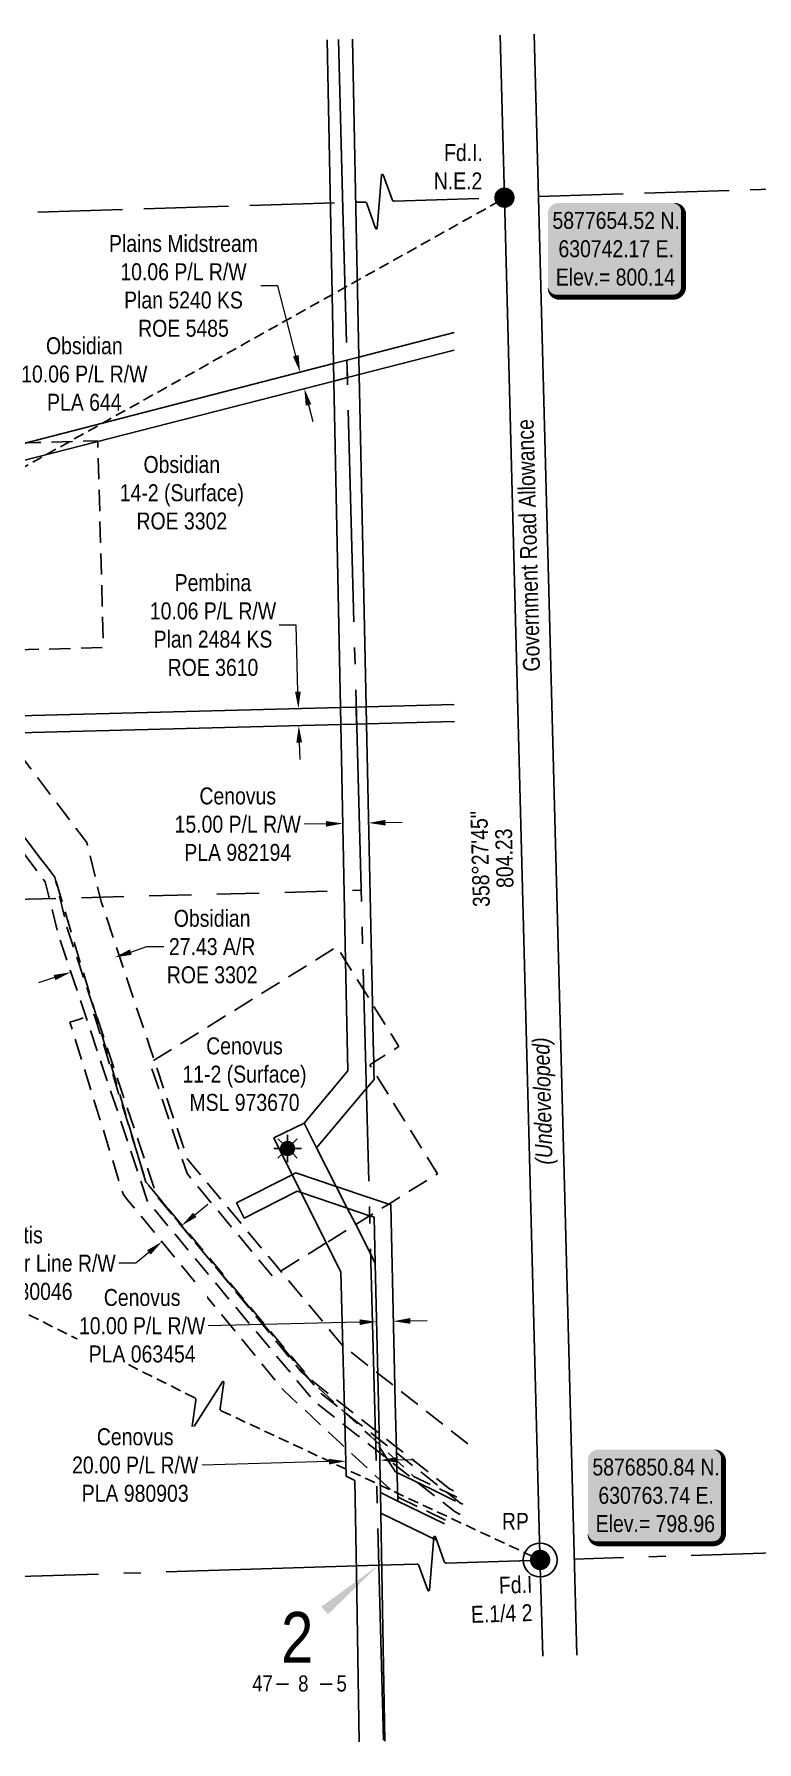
# Model space of a CAD drawing. Extents: x 629064 to 631859, y 5876700 to 5878473.
# Drawn here: x 629756 to 630183, y 5876721 to 5877729 of the extents above; entities that cross this region are included whole.
import ezdxf
from ezdxf.enums import TextEntityAlignment as Align

# ---------------------------------------------------------------- set-up
doc = ezdxf.new("R2010")
doc.units = 0
doc.header["$LTSCALE"] = 5
doc.header["$PDSIZE"] = 0.5
for name, pattern in [('foc-ACCESSROAD', [3.75, 2.5, -1.25]), ('foc-FLOWLINE', [3.75, 2.5, -1.25]), ('foc-LSD', [8, 5, -3]), ('foc-QUARTERLINE', [33, 25, -3, 2, -3]), ('foc-TIELINE', [1.875, 1.25, -0.625]), ('foc-UNSURVEYED', [12.5, 10, -2.5])]:
    doc.linetypes.add(name, pattern=pattern)
doc.layers.get('Defpoints').update_dxf_attribs({"color": 9})
for name, color, linetype in [('10', 1, 'Continuous'), ('35', 37, 'Continuous'), ('9', 3, 'Continuous'), ('C-WS', 13, 'foc-ACCESSROAD'), ('C-WS-S', 8, 'Continuous'), ('DETAIL-T', 7, 'Continuous'), ('F-EZE', 190, 'foc-FLOWLINE'), ('F-RW', 190, 'Continuous'), ('F-WS', 190, 'foc-ACCESSROAD'), ('L-BD', 7, 'Continuous'), ('L-MON', 1, 'Continuous'), ('L-QSEC', 8, 'foc-QUARTERLINE'), ('L-ROAD-T', 7, 'Continuous'), ('L-SEC', 7, 'Continuous'), ('L-SECLBL', 7, 'Continuous'), ('L-SECQ', 8, 'foc-QUARTERLINE'), ('L-SECTION-LSD', 7, 'foc-LSD'), ('L-TIE', 7, 'foc-TIELINE'), ('L-USEC', 7, 'foc-UNSURVEYED')]:
    doc.layers.add(name, color=color, linetype=linetype)
for name, color, linetype, lineweight in [('C-AR-T', 13, 'Continuous', 9), ('F-EZE-T', 190, 'Continuous', 9), ('F-RW-T', 190, 'Continuous', 9), ('T-TEXT', 48, 'Continuous', 18)]:
    doc.layers.add(name, color=color, linetype=linetype, lineweight=lineweight)
doc.styles.add('80', font='ARIALN.TTF', dxfattribs={"height": 10})
doc.styles.add('80CG', font='ARIALN.TTF', dxfattribs={"height": 10})
doc.styles.add('80L', font='ARIALN.TTF', dxfattribs={"height": 10})
doc.styles.add('80LS', font='ARIALNI.TTF', dxfattribs={"height": 10})
doc.styles.add('SIMPLEX', font='ARIALN.TTF')
doc.dimstyles.new('Compass 5 000', dxfattribs={"dimscale": 5, "dimtxt": 9, "dimasz": 2, "dimexe": 0.2, "dimexo": 0.0625, "dimgap": 0.5, "dimtad": 0, "dimtih": 1, "dimtoh": 1, "dimzin": 0, "dimdsep": 46, "dimtxsty": '80CG', "dimcen": 0.1, "dimse1": 1, "dimse2": 1, "dimclrd": 256, "dimclrt": 256, "dimaunit": 1, "dimadec": 4, "dimazin": 0, "dimtfac": 0.06, "dimtofl": 0, "dimtmove": 0, "dimatfit": 1, "dimfxl": 0.2, "dimtolj": 1, "dimtzin": 0, "dimlwd": -1, "dimarcsym": 0})

# ---------------------------------------------------------------- blocks, each defined once
blk = doc.blocks.new('L-SECLBL')
at = {"layer": '9', "color": 7}
for p, q in [((-5.1, -27.8), (-12.3, -27.8)), ((20.7, -27.8), (13.5, -27.8))]:
    blk.add_line(p, q, dxfattribs=at)
at = {"layer": '10', "color": 2, "style": 'SIMPLEX'}
blk.add_attdef('SEC', text='', height=30, dxfattribs=at).set_placement((0, 0), align=Align.MIDDLE)
at = {"layer": '10', "color": 5, "style": '80L'}
blk.add_attdef('TWP', text='', height=9.5, dxfattribs=at).set_placement((-14.4, -27.4), align=Align.MIDDLE_RIGHT)
blk.add_attdef('RGE', text='', height=9.5, dxfattribs=at).set_placement((3.6, -27.4), align=Align.MIDDLE_CENTER)
blk.add_attdef('MER', text='', height=9.5, dxfattribs=at).set_placement((23.2, -27.4), align=Align.MIDDLE_LEFT)
blk = doc.blocks.new('*D414')
at = {"layer": 'Defpoints', "color": 0, "transparency": 16777216}
for p in [(629831.8, 5877016.3), (629855.3, 5877011.3), (629843.7, 5877001.8)]:
    blk.add_point(p, dxfattribs=at)
at = {"layer": 'F-EZE-T', "transparency": 16777216}
for p, q in [((629851.1, 5877032.2), (629858.9, 5877038.5)), ((629824, 5877010), (629816.3, 5877003.6)), ((629816.3, 5877003.6), (629806.3, 5877003.6))]:
    blk.add_line(p, q, dxfattribs=at)
for points in [[(629850.1, 5877033.4), (629852.2, 5877030.9), (629843.4, 5877025.8)], [(629823, 5877011.3), (629825.1, 5877008.7), (629831.8, 5877016.3)]]:
    blk.add_solid(points, dxfattribs=at)
at = {"layer": 'F-EZE-T', "transparency": 16777216, "insert": (629747.2, 5877003.6), "char_height": 10, "attachment_point": 5, "style": '80CG', "bg_fill": 3, "box_fill_scale": 1.1, "bg_fill_color": 256, "bg_fill_true_color": 13158600, "bg_fill_transparency": 0}
blk.add_mtext('\\A1;Fortis\\P15.00 Power Line R/W\\PEZE 230046', dxfattribs=at)
blk = doc.blocks.new('GAS')
h = blk.add_hatch(color=255)
h.dxf.hatch_style = 1
edge = h.paths.add_edge_path()
edge.add_arc((0, 0), 0.9, 0, 360)
for p, q in [((-0.81, 0), (-1.62, 0)), ((-0.57, 0.57), (-1.14, 1.14)), ((0, 0.81), (0, 1.62)), ((0.57, 0.57), (1.14, 1.14)), ((1.62, 0), (0.81, 0)), ((-0.57, -0.57), (-1.14, -1.14)), ((0, -0.81), (0, -1.62)), ((1.14, -1.14), (0.57, -0.57))]:
    blk.add_line(p, q)
blk.add_circle((0, 0), 0.8)
blk = doc.blocks.new('*D416')
at = {"layer": 'C-AR-T', "transparency": 16777216}
for p, q in [((629706.9, 5877529.2), (629696.9, 5877529.4)), ((629736.9, 5877528.4), (629746.9, 5877528.2))]:
    blk.add_line(p, q, dxfattribs=at)
for points in [[(629706.9, 5877530.8), (629706.8, 5877527.5), (629716.9, 5877528.9)], [(629737, 5877530.1), (629736.9, 5877526.8), (629726.9, 5877528.7)]]:
    blk.add_solid(points, dxfattribs=at)
at = {"layer": 'Defpoints', "color": 0, "transparency": 16777216}
for p in [(629717.5, 5877552.7), (629727.5, 5877552.4), (629726.9, 5877528.7)]:
    blk.add_point(p, dxfattribs=at)
at = {"layer": 'C-AR-T', "transparency": 16777216, "insert": (629786, 5877528.2), "char_height": 10, "attachment_point": 5, "style": '80CG'}
blk.add_mtext('\\A1;Obsidian\\P10.06 P/L R/W\\PPLA 644', dxfattribs=at)
blk = doc.blocks.new('*D417')
at = {"layer": 'Defpoints', "color": 0, "transparency": 16777216}
for p in [(629958.4, 5876969.1), (629959.1, 5876941.5), (629969, 5876941.7)]:
    blk.add_point(p, dxfattribs=at)
at = {"layer": 'F-RW-T', "transparency": 16777216}
for p, q in [((629948.4, 5876968.9), (629859.1, 5876966.7)), ((629978.3, 5876969.6), (629988.3, 5876969.8))]:
    blk.add_line(p, q, dxfattribs=at)
for points in [[(629948.4, 5876970.5), (629948.5, 5876967.2), (629958.4, 5876969.1)], [(629978.3, 5876971.3), (629978.4, 5876967.9), (629968.3, 5876969.4)]]:
    blk.add_solid(points, dxfattribs=at)
at = {"layer": 'F-RW-T', "transparency": 16777216, "insert": (629820.1, 5876966.7), "char_height": 10, "attachment_point": 5, "style": '80CG', "bg_fill": 3, "box_fill_scale": 1.1, "bg_fill_color": 256, "bg_fill_true_color": 13158600, "bg_fill_transparency": 0}
blk.add_mtext('\\A1;Cenovus\\P10.00 P/L R/W\\PPLA 063454', dxfattribs=at)
blk = doc.blocks.new('*D418')
at = {"layer": 'Defpoints', "color": 0, "transparency": 16777216}
for p in [(629938.7, 5876946.9), (629959, 5876947.5), (629940.3, 5876886.8)]:
    blk.add_point(p, dxfattribs=at)
at = {"layer": 'F-RW-T', "transparency": 16777216}
for p, q in [((629930.3, 5876886.6), (629855.6, 5876884.5)), ((629970.6, 5876887.6), (629980.6, 5876887.9))]:
    blk.add_line(p, q, dxfattribs=at)
for points in [[(629930.2, 5876888.2), (629930.3, 5876884.9), (629940.3, 5876886.8)], [(629970.5, 5876889.3), (629970.6, 5876886), (629960.6, 5876887.4)]]:
    blk.add_solid(points, dxfattribs=at)
at = {"layer": 'F-RW-T', "transparency": 16777216, "insert": (629816, 5876884.5), "char_height": 10, "attachment_point": 5, "style": '80CG', "bg_fill": 3, "box_fill_scale": 1.1, "bg_fill_color": 256, "bg_fill_true_color": 13158600, "bg_fill_transparency": 0}
blk.add_mtext('\\A1;Cenovus\\P20.00 P/L R/W\\PPLA 980903', dxfattribs=at)
blk = doc.blocks.new('*D420')
at = {"layer": 'Defpoints', "color": 0, "transparency": 16777216}
for p in [(629938.6, 5877263.1), (629938.7, 5877258.7), (629953.7, 5877259)]:
    blk.add_point(p, dxfattribs=at)
at = {"layer": 'F-RW-T', "transparency": 16777216}
for p, q in [((629928.6, 5877262.9), (629915.6, 5877262.6)), ((629963.6, 5877263.6), (629973.6, 5877263.8))]:
    blk.add_line(p, q, dxfattribs=at)
for points in [[(629928.5, 5877264.5), (629928.6, 5877261.2), (629938.6, 5877263.1)], [(629963.6, 5877265.2), (629963.7, 5877261.9), (629953.6, 5877263.4)]]:
    blk.add_solid(points, dxfattribs=at)
at = {"layer": 'F-RW-T', "transparency": 16777216, "insert": (629876.5, 5877262.6), "char_height": 10, "attachment_point": 5, "style": '80CG'}
blk.add_mtext('\\A1;Cenovus\\P15.00 P/L R/W\\PPLA 982194', dxfattribs=at)
blk = doc.blocks.new('*D423')
at = {"layer": 'C-AR-T', "transparency": 16777216}
for p, q in [((629813.4, 5877187.2), (629822.9, 5877190.4)), ((629822.9, 5877190.4), (629832.9, 5877190.4)), ((629768.4, 5877172.2), (629758.9, 5877169))]:
    blk.add_line(p, q, dxfattribs=at)
for points in [[(629812.9, 5877188.8), (629813.9, 5877185.6), (629803.9, 5877184.1)], [(629767.9, 5877173.7), (629768.9, 5877170.6), (629777.9, 5877175.3)]]:
    blk.add_solid(points, dxfattribs=at)
at = {"layer": 'Defpoints', "color": 0, "transparency": 16777216}
for p in [(629803.9, 5877184.1), (629803.9, 5877183.9), (629777.9, 5877175.2)]:
    blk.add_point(p, dxfattribs=at)
at = {"layer": 'C-AR-T', "transparency": 16777216, "insert": (629861.4, 5877190.4), "char_height": 10, "attachment_point": 5, "style": '80CG'}
blk.add_mtext('\\A1;Obsidian\\P27.43 A/R\\PROE 3302', dxfattribs=at)
blk = doc.blocks.new('*D424')
at = {"layer": 'Defpoints', "color": 0, "transparency": 16777216}
for p in [(629830.4, 5877328.7), (629912.3, 5877330.9), (629830.7, 5877318.7)]:
    blk.add_point(p, dxfattribs=at)
at = {"layer": 'F-RW-T', "transparency": 16777216}
for p, q in [((629911, 5877380.1), (629901, 5877380.1)), ((629912, 5877340.9), (629911, 5877380.1)), ((629912.8, 5877310.8), (629913.1, 5877300.8))]:
    blk.add_line(p, q, dxfattribs=at)
for points in [[(629913.7, 5877340.9), (629910.3, 5877340.8), (629912.3, 5877330.9)], [(629914.5, 5877310.9), (629911.1, 5877310.8), (629912.5, 5877320.8)]]:
    blk.add_solid(points, dxfattribs=at)
at = {"layer": 'F-RW-T', "transparency": 16777216, "insert": (629861.9, 5877380.1), "char_height": 10, "attachment_point": 5, "style": '80CG'}
blk.add_mtext('\\A1;Pembina\\P10.06 P/L R/W\\PPlan 2484 KS\\PROE 3610', dxfattribs=at)
blk = doc.blocks.new('*D425')
at = {"layer": 'Defpoints', "color": 0, "transparency": 16777216}
for p in [(629913.3, 5877529.4), (629899, 5877525.7), (629901.5, 5877516)]:
    blk.add_point(p, dxfattribs=at)
at = {"layer": 'F-RW-T', "transparency": 16777216}
for p, q in [((629900.1, 5877580.2), (629890.1, 5877580.2)), ((629910.8, 5877539), (629900.1, 5877580.2)), ((629918.3, 5877510), (629920.8, 5877500.3))]:
    blk.add_line(p, q, dxfattribs=at)
for points in [[(629912.4, 5877539.5), (629909.1, 5877538.6), (629913.3, 5877529.4)], [(629919.9, 5877510.4), (629916.6, 5877509.6), (629915.8, 5877519.7)]]:
    blk.add_solid(points, dxfattribs=at)
at = {"layer": 'F-RW-T', "transparency": 16777216, "insert": (629844.5, 5877580.2), "char_height": 10, "attachment_point": 5, "style": '80CG'}
blk.add_mtext('\\A1;Plains Midstream\\P10.06 P/L R/W\\PPlan 5240 KS\\PROE 5485', dxfattribs=at)
blk = doc.blocks.new('*U426')
at = {"layer": '35', "color": 3}
blk.add_circle((0, 0), 10, dxfattribs=at)
at = {"layer": '35', "color": 3, "style": '80'}
blk.add_attdef('RP_001', (6.3, -27.8), '', height=10, dxfattribs=at)
blk = doc.blocks.new('fdia')
at = {"color": 255, "const_width": 1}
blk.add_lwpolyline([(-0.5, 0, 1), (0.5, 0, 1)], format="xyb", close=True, dxfattribs=at)
blk = doc.blocks.new('Fdiaa')
blk.add_blockref('fdia', (0, 0))
blk = doc.blocks.new('fdib')
at = {"color": 1, "const_width": 1.6}
blk.add_lwpolyline([(-0.4, 0, 1), (0.4, 0, 1)], format="xyb", close=True, dxfattribs=at)
at = {"color": 1}
blk.add_circle((0, 0), 0.8, dxfattribs=at)
blk = doc.blocks.new('Fdibb')
blk.add_blockref('fdib', (0, 0))
blk = doc.blocks.new('fdicc')
for name in ['Fdibb', 'Fdiaa']:
    blk.add_blockref(name, (0, 0))
blk = doc.blocks.new('FDI')
blk.add_blockref('fdicc', (0, 0))
blk = doc.blocks.new('linebrk')
blk.add_lwpolyline([(0, 0.00175, -0.346152), (-0.00019, 0.0015), (-0.00314, 0.00055, 0.772575), (-0.00312, 0.00036), (0.00312, -0.00036, -0.772575), (0.00314, -0.00055), (0.00019, -0.0015, 0.346152), (0, -0.00175)], format="xyb")
blk = doc.blocks.new('*U466')
h = blk.add_hatch(color=254)
edge = h.paths.add_edge_path()
edge.add_line((-34, -28.5), (34, -28.5))
edge.add_arc((34, -22.5), 6, 270, 360)
edge.add_line((40, -22.5), (40, 21))
edge.add_arc((34, 21), 6, 0, 90)
edge.add_line((34, 27), (-34, 27))
edge.add_arc((-34, 21), 6, 90, 180)
edge.add_line((-40, 21), (-40, -22.5))
edge.add_arc((-34, -22.5), 6, 180, 270)
at = {"color": 1, "flags": 128}
blk.add_lwpolyline([(-34, -28.5, 3, 3, 0), (34, -28.5, 3, 3, 0.414214), (40, -22.5, 3, 3, 0), (40, 21, 3, 0, 0.414214), (34, 27, 0, 0, 0), (-34, 27, 0, 0, 0.414214), (-40, 21, 0, 0, 0), (-40, -22.5, 0, 3, 0.414214)], format="xyseb", close=True, dxfattribs=at)
blk.add_lwpolyline([(-31, -3.2, 0, 10, 0), (0, 0, 5, 5, 0)], format="xyseb", dxfattribs=at)
at = {"color": 1, "style": '80'}
blk.add_attdef('ENTER_TEXT_001', (-36, -5), '', height=10, dxfattribs=at)

msp = doc.modelspace()

# ---------------------------------------------------------------- linework, layer by layer
at = {"layer": 'C-WS', "flags": 128}
msp.add_lwpolyline([(630003.849, 5876869.434), (630001.506, 5876870.597), (629990.892, 5876878.926), (629970.411, 5876894.996), (629961.442, 5876902.033), (629960.372, 5876902.873), (629957.839, 5876904.86), (629939.784, 5876919.028), (629919.639, 5876934.835), (629822.351, 5877051.548), (629768.575, 5877231.362), (629698.33, 5877323.917), (629690.848, 5877333.777), (629672.196, 5877358.351), (629657.308, 5877332.902), (629651.334, 5877322.69), (629509.252, 5877079.824), (629516.432, 5877080.017), (629532.331, 5877080.444), (629535.606, 5876958.493), (629413.656, 5876955.219), (629410.381, 5877077.169), (629476.947, 5877078.957), (629478.749, 5877082.038), (629486.932, 5877096.025), (629619.043, 5877321.847), (629625.017, 5877332.06), (629642.948, 5877362.712), (629588.963, 5877361.261), (629578.912, 5877360.992), (629527.016, 5877359.598), (629524.561, 5877451.061), (629583.495, 5877452.643), (629625.146, 5877453.762), (629672.821, 5877455.043), (629672.529, 5877465.914), (629672.253, 5877476.221), (629672.003, 5877485.53), (629712.824, 5877486.627), (629716.112, 5877486.715), (629723.526, 5877486.914), (629727.188, 5877487.011), (629758.012, 5877487.84), (629793.953, 5877488.805), (629797.228, 5877366.855), (629726.802, 5877364.964), (629702.137, 5877364.302), (629724.638, 5877334.654), (629732.119, 5877324.797), (629764.934, 5877281.558), (629787.432, 5877251.915), (629795.999, 5877216.761), (629824.848, 5877130.565), (629846.749, 5877065.169), (629897.153, 5877004.664), (629938.826, 5876954.636), (629956.906, 5876940.48), (629959.517, 5876938.43), (629969.591, 5876930.526), (630015.808, 5876894.262)], dxfattribs=at)
at = {"layer": 'F-EZE', "flags": 128}
for points in [[(630007.659, 5876855.43), (630004.69, 5876856.903), (629977.06, 5876878.584), (629966.973, 5876886.499), (629964.503, 5876888.438), (629946.455, 5876902.599), (629921.824, 5876921.927), (629823.389, 5877040.016), (629770.198, 5877198.941), (629762.949, 5877228.685), (629697.278, 5877315.214), (629704.787, 5877315.409), (629768.575, 5877231.362), (629776.064, 5877200.634), (629828.809, 5877043.04), (629926.096, 5876926.327), (629946.242, 5876910.52), (629964.296, 5876896.353), (629966.829, 5876894.365), (629967.9, 5876893.525), (629976.868, 5876886.488), (629997.349, 5876870.418), (630007.963, 5876862.089), (630010.307, 5876860.926)], [(629999.144, 5876852.02), (629987.864, 5876857.481), (629971.874, 5876865.223), (629967.782, 5876869.024), (629957.622, 5876878.463), (629955.166, 5876880.745), (629937.073, 5876897.407), (629903.31, 5876928.923), (629812.123, 5877040.338), (629808.87, 5877044.313), (629786.265, 5877117.598), (629777.525, 5877145.931), (629782.682, 5877147.522), (629791.873, 5877150.357), (629822.351, 5877051.548), (629914.28, 5876939.225), (629936.482, 5876918.599), (629954.616, 5876901.751), (629957.186, 5876899.364), (629967.265, 5876889.999), (629980.443, 5876877.756), (630005.66, 5876865.547)]]:
    msp.add_lwpolyline(points, dxfattribs=at)
at = {"layer": 'F-RW'}
for points in [[(629944.123, 5877725.9), (629946.12, 5877625.95), (629947.873, 5877538.271), (629948.071, 5877527.949), (629952.17, 5877331.939), (629952.372, 5877321.852), (629955.958, 5877156.626), (629956.434, 5877134.708), (629956.722, 5877122.176), (629956.848, 5877116.711), (629956.956, 5877112.044), (629952.194, 5877106.528), (629951.78, 5877106.049), (629923.022, 5877071.78), (629915.645, 5877086.337), (629941.45, 5877117.103), (629940.166, 5877182.088), (629937.413, 5877321.482), (629937.202, 5877331.52), (629933.198, 5877524.134), (629932.995, 5877534.455), (629931.166, 5877625.548), (629929.16, 5877725.498)], [(630004.149, 5877542.333), (629948.071, 5877527.949), (629941.203, 5877526.187), (629940.933, 5877536.491), (629947.873, 5877538.271), (630004.149, 5877552.71)], [(630004.408, 5877323.207), (629952.372, 5877321.852), (629946.558, 5877321.704), (629946.295, 5877331.751), (629952.17, 5877331.939), (630004.149, 5877333.277)], [(629948.105, 5876721.246), (629946.563, 5876821.205), (629945.522, 5876875.505), (629940.523, 5876877.913), (629939.862, 5876902.428), (629939.649, 5876910.348), (629938.691, 5876945.957), (629937.271, 5876998.529), (629928.734, 5877015.662), (629913.961, 5877045.313), (629908.696, 5877055.88), (629897.885, 5877077.581), (629915.645, 5877086.337), (629923.022, 5877071.78), (629934.658, 5877048.913), (629941.138, 5877036.178), (629946.086, 5877026.43), (629954.74, 5877009.315), (629957.598, 5877003.558), (629959.382, 5876929.751), (629960.22, 5876895.064), (629961.306, 5876893.354), (629969.312, 5876880.744), (629970.416, 5876880.204), (629990.756, 5876870.246), (630004.941, 5876863.302)], [(629993.855, 5876840.287), (629960.932, 5876856.146), (629960.708, 5876868.268), (629960.38, 5876886.328), (629960.236, 5876894.194), (629960.22, 5876895.064), (629959.382, 5876929.751), (629957.598, 5877003.558), (629956.938, 5877030.869), (629954.547, 5877031.672), (629954.156, 5877031.619), (629941.138, 5877036.178), (629913.961, 5877045.313), (629911.568, 5877046.117), (629880.377, 5877030.282), (629875.848, 5877039.204), (629908.696, 5877055.88), (629910.779, 5877056.938), (629934.658, 5877048.913), (629953.872, 5877042.455), (629965.585, 5877038.518), (629966.772, 5877038.119), (629969.455, 5876921.847), (629970.275, 5876886.317), (629970.416, 5876880.204), (629970.467, 5876878.413), (629970.896, 5876863.301), (629998.427, 5876849.779)], [(629998.427, 5876849.779), (629970.896, 5876863.301), (629960.708, 5876868.268), (629960.932, 5876856.146), (629961.573, 5876821.608), (629963.234, 5876721.651)]]:
    msp.add_lwpolyline(points, dxfattribs=at)
for points in [[(629590.059, 5877436.119), (629550.512, 5877415.486), (629545.861, 5877424.398), (629583.36, 5877443.964), (629586.436, 5877445.569), (629672.117, 5877467.542), (629712.688, 5877477.947), (629715.645, 5877478.708), (629725.77, 5877480.972), (629932.995, 5877534.455), (629940.933, 5877536.491), (629941.203, 5877526.187), (629933.198, 5877524.134), (629757.877, 5877479.16), (629730.149, 5877472.049), (629720.185, 5877469.493), (629672.394, 5877457.235), (629625.01, 5877445.082), (629590.059, 5877436.119)], [(629946.295, 5877331.751), (629946.558, 5877321.704), (629937.413, 5877321.482), (629731.983, 5877316.117), (629698.194, 5877315.238), (629690.685, 5877315.042), (629658.374, 5877314.199), (629651.198, 5877314.011), (629618.907, 5877313.167), (629579.825, 5877312.148), (629578.777, 5877352.312), (629577.867, 5877387.185), (629587.918, 5877387.446), (629588.828, 5877352.582), (629589.613, 5877322.463), (629624.881, 5877323.38), (629657.173, 5877324.223), (629664.348, 5877324.41), (629683.202, 5877324.902), (629690.712, 5877325.097), (629724.502, 5877325.974), (629937.202, 5877331.52), (629946.295, 5877331.751)]]:
    msp.add_lwpolyline(points, close=True, dxfattribs=at)
at = {"layer": 'F-WS', "flags": 128}
msp.add_lwpolyline([(629928.734, 5877015.662), (629897.018, 5876995.985), (629846.614, 5877056.49), (629824.713, 5877121.885), (629935.058, 5877190.324), (629940.166, 5877182.088), (629950.658, 5877165.172), (629955.958, 5877156.626), (629971.601, 5877131.405), (629956.722, 5877122.176), (629954.366, 5877120.714), (629956.848, 5877116.711), (629994.299, 5877056.327), (629965.585, 5877038.518), (629954.547, 5877031.672), (629954.156, 5877031.619), (629946.086, 5877026.43), (629928.734, 5877015.662)], close=True, dxfattribs=at)
at = {"layer": 'L-QSEC'}
for p, q in [((629938.595, 5877625.748), (629935.978, 5877725.681)), ((629962.532, 5876722.207), (629938.595, 5877625.748))]:
    msp.add_line(p, q, dxfattribs=at)
at = {"layer": 'L-SEC', "flags": 128}
for points in [[(630033.845, 5877632.007), (630031.262, 5877728.24)], [(630053.951, 5877632.547), (630051.368, 5877728.78)], [(630035.261, 5877579.256), (630033.845, 5877632.007)], [(630055.367, 5877579.796), (630053.951, 5877632.547)], [(630054.992, 5876824.565), (630035.261, 5877579.256)], [(630075.098, 5876825.105), (630055.367, 5877579.796)], [(630056.408, 5876771.814), (630054.992, 5876824.565)], [(630076.514, 5876772.354), (630075.098, 5876825.105)]]:
    msp.add_lwpolyline(points, dxfattribs=at)
at = {"layer": 'L-SECLBL', "flags": 128}
msp.add_lwpolyline([(629959.556, 5876825.43, 0, 6, 0), (629927.758, 5876798.753, 0, 0, 0)], format="xyseb", dxfattribs=at)
at = {"layer": 'L-SECQ', "flags": 128}
for points in [[(630763.742, 5876850.841), (630074.995, 5876829.078)], [(629959.304, 5876825.422), (629154.928, 5876800.006)], [(629982.11, 5876826.143), (629959.304, 5876825.422)], [(630054.891, 5876828.443), (629999.566, 5876826.695)]]:
    msp.add_lwpolyline(points, dxfattribs=at)
at = {"layer": 'L-SECTION-LSD'}
msp.add_line((629144.479, 5877202.082), (629949.126, 5877223.652), dxfattribs=at)
at = {"layer": 'L-TIE'}
for p, q in [((629649.195, 5877416.684), (630033.845, 5877632.007)), ((629851.124, 5876924.211), (629491.717, 5877104.21)), ((629866.814, 5876916.542), (630054.888, 5876828.563))]:
    msp.add_line(p, q, dxfattribs=at)
at = {"layer": 'L-USEC'}
for p, q in [((630053.94, 5877632.946), (630742.17, 5877654.517)), ((629133.915, 5877604.111), (629951.36, 5877629.731)), ((629968.816, 5877630.278), (630033.837, 5877632.316))]:
    msp.add_line(p, q, dxfattribs=at)

# ---------------------------------------------------------------- block references
ref = msp.add_blockref('*U426', (630054.888, 5876828.563), dxfattribs=dict(xscale=0.999669000000001, yscale=0.999669000000001, zscale=0.999669000000001, rotation=180))
ref.add_attrib('RP_001', 'RP', (630032.353, 5876846.335), dxfattribs={"layer": '35', "color": 3, "height": 9.9967, "style": '80'})
at = {"layer": 'C-WS-S', "xscale": 4.998345000000014, "yscale": 4.998345000000014, "zscale": 4.998345000000014}
msp.add_blockref('GAS', (629905.929, 5877071.343), dxfattribs=at)
at = {"layer": 'DETAIL-T'}
ref = msp.add_blockref('*U466', (630099.485, 5877602.118), dxfattribs=dict(at, xscale=0.99967426, yscale=0.99967426, zscale=0.99967426))
ref.add_attrib('ENTER_TEXT_001', '5877654.52 N.', (630062.177, 5877613.887), dxfattribs={"layer": '0', "color": 1, "height": 9.99674, "style": '80'})
ref.add_attrib('ENTER_TEXT_002', '630742.17 E.', (630065.7, 5877597.185), dxfattribs={"layer": '0', "color": 1, "height": 9.99674, "style": '80'})
ref.add_attrib('ENTER_TEXT_003', 'Elev.= 800.14', (630064.131, 5877580.482), dxfattribs={"layer": '0', "color": 1, "height": 9.99674, "style": '80'})
ref = msp.add_blockref('*U466', (630123.062, 5876866.634), dxfattribs=dict(at, xscale=0.99967426, yscale=0.99967426, zscale=0.99967426))
ref.add_attrib('ENTER_TEXT_001', '5876850.84 N.', (630085.755, 5876878.402), dxfattribs={"layer": '0', "color": 1, "height": 9.99674, "style": '80'})
ref.add_attrib('ENTER_TEXT_002', '630763.74 E.', (630089.277, 5876861.7), dxfattribs={"layer": '0', "color": 1, "height": 9.99674, "style": '80'})
ref.add_attrib('ENTER_TEXT_003', 'Elev.= 798.96', (630087.699, 5876844.998), dxfattribs={"layer": '0', "color": 1, "height": 9.99674, "style": '80'})
at = {"layer": 'L-MON'}
for p, xscale, yscale, zscale in [((630033.837, 5877632.316), 5.000000000000001, 5.000000000000001, 5.000000000000001), ((630054.888, 5876828.563), 4.998345000000008, 4.998345000000008, 4.998345000000008)]:
    msp.add_blockref('FDI', p, dxfattribs=dict(at, xscale=xscale, yscale=yscale, zscale=zscale))
at = {"layer": 'L-SECLBL', "color": 3, "xscale": 0.999669000000001, "yscale": 0.999669000000001, "zscale": 0.999669000000001}
msp.add_blockref('L-SECLBL', (629911.58, 5876783.09), dxfattribs=at).add_auto_attribs({'SEC': '2', 'TWP': '47', 'RGE': '8', 'MER': '5'})
at = {"layer": 'L-SECQ', "xscale": 4998.371300000001, "yscale": 4998.371300000001, "zscale": 4998.371300000001, "rotation": 271.8098256859273}
msp.add_blockref('linebrk', (629990.838, 5876826.419), dxfattribs=at)
at = {"layer": 'L-TIE', "xscale": 4998.371300000007, "yscale": 4998.371300000007, "zscale": 4998.371300000007, "rotation": 243.9516777670717}
msp.add_blockref('linebrk', (629858.969, 5876920.377), dxfattribs=at)
at = {"layer": 'L-USEC', "xscale": 4998.3713, "yscale": 4998.3713, "zscale": 4998.3713, "rotation": 271.795196265183}
msp.add_blockref('linebrk', (629960.088, 5877630.005), dxfattribs=at)

# ---------------------------------------------------------------- texts
at = {"layer": 'F-RW-T', "insert": (629880.496, 5877115.114), "char_height": 9.99669, "attachment_point": 5, "style": '80CG'}
msp.add_mtext('\\A1;Cenovus\\P11-2 (Surface)\\PMSL 973670', dxfattribs=at)
at = {"layer": 'L-BD', "style": '80L'}
for s, height, p in [("358°27'45''", 9.99674, (630019.502, 5877242.177)), ('804.23', 9.9967, (630033.742, 5877242.559))]:
    msp.add_text(s, height=height, rotation=91.5375, dxfattribs=at).set_placement(p, align=Align.MIDDLE)
at = {"layer": 'L-MON', "style": '80L'}
for s, p in [('Fd.I.', (629998.238, 5877653.909)), ('N.E.2', (629992.147, 5877637.219))]:
    msp.add_text(s, height=9.9891, dxfattribs=at).set_placement(p)
at = {"layer": 'L-MON', "insert": (630012.421, 5876818.011), "char_height": 9.98908, "width": 35.76351, "attachment_point": 1, "rotation": 1.808022, "style": '80L'}
msp.add_mtext('\\pi18.013;Fd.I\\P\\pi1.0061;E.1/4 2', dxfattribs=at)
at = {"layer": 'L-ROAD-T', "style": '80L'}
msp.add_text('Government Road Allowance', height=9.99674, rotation=91.497654, dxfattribs=at).set_placement((630047.936, 5877427.151), align=Align.MIDDLE_CENTER)
at = {"layer": 'T-TEXT', "style": '80LS'}
msp.add_text('(Undeveloped)', height=9.99674, rotation=91.497654, dxfattribs=at).set_placement((630056.259, 5877099.318), align=Align.MIDDLE_CENTER)

# ---------------------------------------------------------------- dimensions: what is measured, and where the dimension line sits
at = {"layer": 'C-AR-T'}
for base, p1, p2, angle, text, picture, middle in [((629726.937, 5877528.689), (629717.455, 5877552.668), (629727.518, 5877552.422), 358.598243, 'Obsidian\\P10.06 P/L R/W\\PPLA 644', '*D416', (629786.017, 5877528.2)), ((629803.906, 5877184.051), (629777.914, 5877175.235), (629803.941, 5877183.946), 18.505117, 'Obsidian\\P27.43 A/R\\PROE 3302', '*D423', (629861.375, 5877190.399))]:
    dim = msp.add_linear_dim(base=base, p1=p1, p2=p2, angle=angle, text=text, dimstyle='Compass 5 000', dxfattribs=at)
    dim.commit()
    dim.dimension.update_dxf_attribs({"geometry": picture, "text_midpoint": middle, "dimtype": 161})
at = {"layer": 'F-RW-T'}
for base, p1, p2, angle, text, picture, middle in [((629913.258, 5877529.361), (629901.5, 5877516.003), (629899.002, 5877525.682), 104.471675, 'Plains Midstream\\P10.06 P/L R/W\\PPlan 5240 KS\\PROE 5485', '*D425', (629844.512, 5877580.215)), ((629938.567, 5877263.067), (629953.735, 5877259.038), (629938.652, 5877258.74), 181.131493, 'Cenovus\\P15.00 P/L R/W\\PPLA 982194', '*D420', (629876.505, 5877262.613))]:
    dim = msp.add_linear_dim(base=base, p1=p1, p2=p2, angle=angle, text=text, dimstyle='Compass 5 000', dxfattribs=at)
    dim.commit()
    dim.dimension.update_dxf_attribs({"geometry": picture, "text_midpoint": middle, "dimtype": 161})

# ---------------------------------------------------------------- next in the draw order: texts
at = {"layer": 'C-AR-T', "insert": (629843.514, 5877458.149), "char_height": 9.99669, "attachment_point": 5, "style": '80CG', "bg_fill": 3, "box_fill_scale": 1.15, "bg_fill_color": 256, "bg_fill_true_color": 256, "bg_fill_transparency": 0}
msp.add_mtext('\\A1;Obsidian\\P14-2 (Surface)\\PROE 3302', dxfattribs=at)

# ---------------------------------------------------------------- next in the draw order: dimensions: what is measured, and where the dimension line sits
at = {"layer": 'F-EZE-T'}
dim = msp.add_linear_dim(base=(629831.788, 5877016.311), p1=(629855.312, 5877011.275), p2=(629843.693, 5877001.765), angle=219.298333, text='Fortis\\P15.00 Power Line R/W\\PEZE 230046', dimstyle='Compass 5 000', override={"dimtfill": 1}, dxfattribs=at)
dim.commit()
dim.dimension.update_dxf_attribs({"geometry": '*D414', "text_midpoint": (629747.17, 5877003.644), "dimtype": 161})

# ---------------------------------------------------------------- next in the draw order: dimensions: what is measured, and where the dimension line sits
at = {"layer": 'F-RW-T'}
dim = msp.add_linear_dim(base=(629912.274, 5877330.87), p1=(629830.653, 5877318.694), p2=(629830.392, 5877328.735), angle=91.49345, text='Pembina\\P10.06 P/L R/W\\PPlan 2484 KS\\PROE 3610', dimstyle='Compass 5 000', dxfattribs=at)
dim.commit()
dim.dimension.update_dxf_attribs({"geometry": '*D424', "text_midpoint": (629861.905, 5877380.08), "dimtype": 161})
dim = msp.add_linear_dim(base=(629958.43, 5876969.122), p1=(629968.997, 5876941.698), p2=(629959.099, 5876941.459), angle=181.384411, text='Cenovus\\P10.00 P/L R/W\\PPLA 063454', dimstyle='Compass 5 000', override={"dimtfill": 1}, dxfattribs=at)
dim.commit()
dim.dimension.update_dxf_attribs({"geometry": '*D417', "text_midpoint": (629820.061, 5876966.723), "dimtype": 161})

# ---------------------------------------------------------------- next in the draw order: dimensions: what is measured, and where the dimension line sits
dim = msp.add_linear_dim(base=(629940.281, 5876886.828), p1=(629958.953, 5876947.494), p2=(629938.664, 5876946.948), angle=181.541188, text='Cenovus\\P20.00 P/L R/W\\PPLA 980903', dimstyle='Compass 5 000', override={"dimtfill": 1}, dxfattribs=at)
dim.commit()
dim.dimension.update_dxf_attribs({"geometry": '*D418', "text_midpoint": (629816.039, 5876884.549), "dimtype": 161})

doc.saveas('drawing.dxf')
